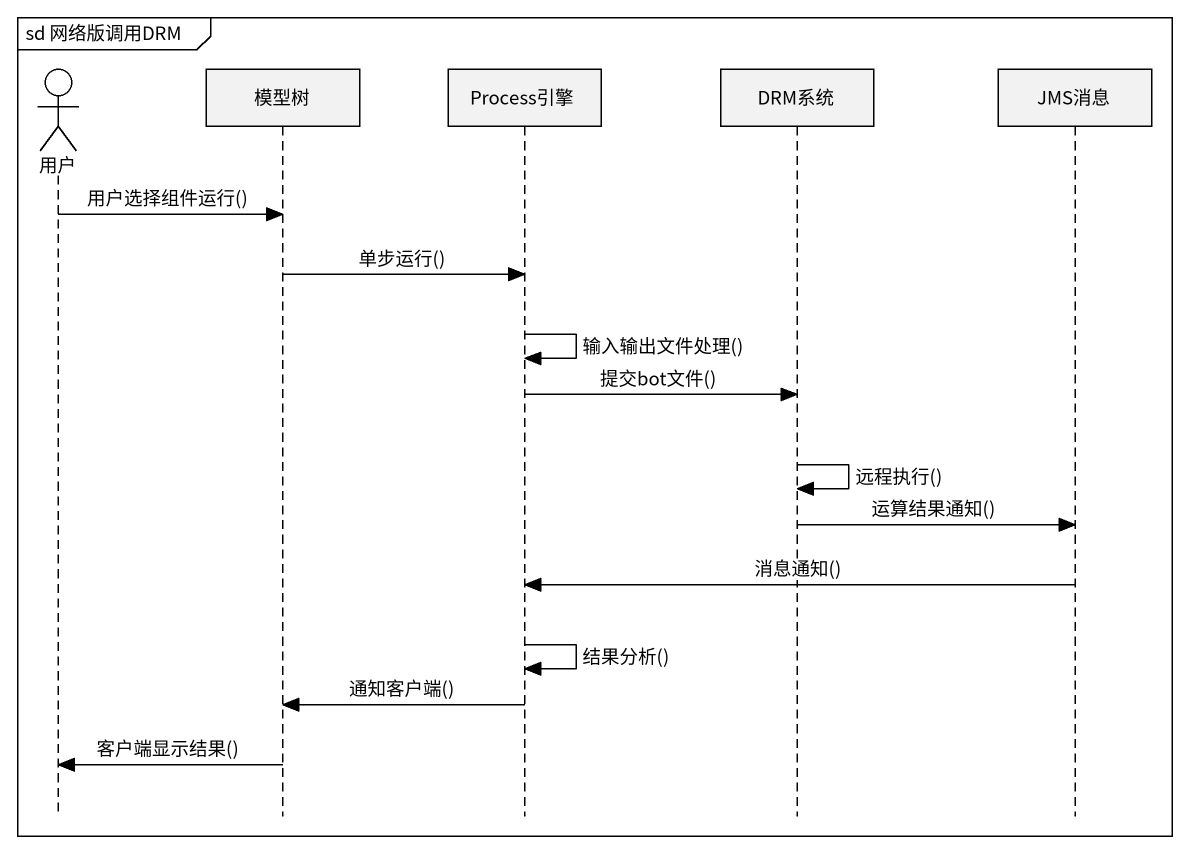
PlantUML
@startuml
mainframe sd 网络版调用DRM
hide footbox
actor 用户
participant 模型树
participant Process引擎
participant DRM系统
participant JMS消息

用户 -> 模型树 : 用户选择组件运行()
模型树 -> Process引擎 : 单步运行()
Process引擎 -> Process引擎 : 输入输出文件处理()
Process引擎 -> DRM系统 : 提交bot文件()
DRM系统 -> DRM系统 : 远程执行()
DRM系统 -> JMS消息 : 运算结果通知()
JMS消息 -> Process引擎 : 消息通知()
Process引擎 -> Process引擎 : 结果分析()
Process引擎 -> 模型树 : 通知客户端()
模型树 -> 用户 : 客户端显示结果()
@enduml
